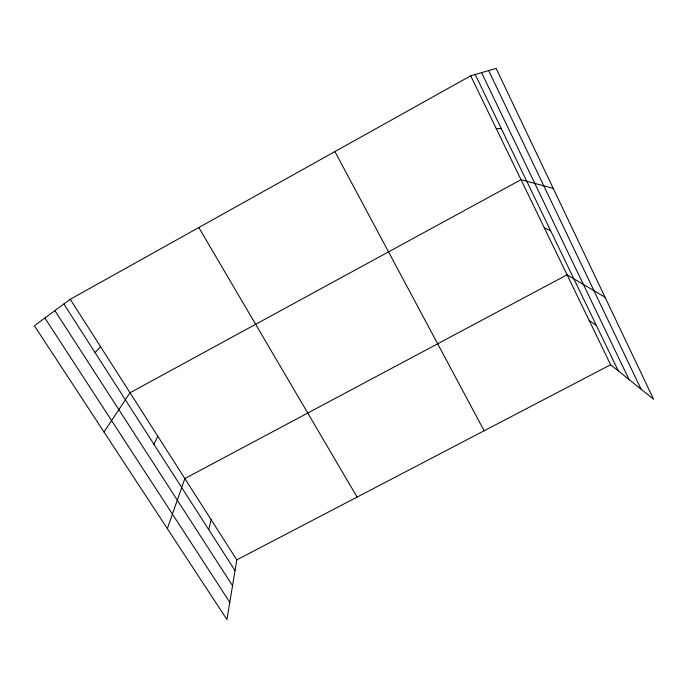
<?xml version="1.0" encoding="UTF-8"?>
<svg xmlns="http://www.w3.org/2000/svg" width="688" height="688" viewBox="0 0 688 688"><rect width="100%" height="100%" fill="white"/><g stroke="black" fill="none" stroke-linecap="round" stroke-linejoin="round"><path stroke-width="1.03" d="M70.262 299.271L236.81 559.869L226.937 619.578L34.4 325.768L70.262 299.271L470.695 75.809L496.117 68.422L653.6 399.246L610.626 364.752L470.695 75.809M208.739 529.64L211.173 519.758M167.356 528.659L184.848 478.564L567.067 274.813L605.01 297.182M153.931 444.276L157.81 436.252M104 431.987L130.015 392.771L521.005 179.697L553.204 188.349M95.073 352.591L100.568 346.692M236.81 559.869L610.626 364.752M496.229 128.536L501.363 128.69M544.363 227.926L550.624 230.729M589.143 320.402L596.393 325.519M44.883 318.028L229.801 602.275M54.877 310.641L232.544 585.66M63.872 303.993L235.038 570.601M198.823 227.53L357.098 497.089M334.918 151.575L484.154 430.765M475.193 74.502L618.323 370.927M481.566 72.653L629.133 379.613M488.652 70.589L641.104 389.21"/></g></svg>
